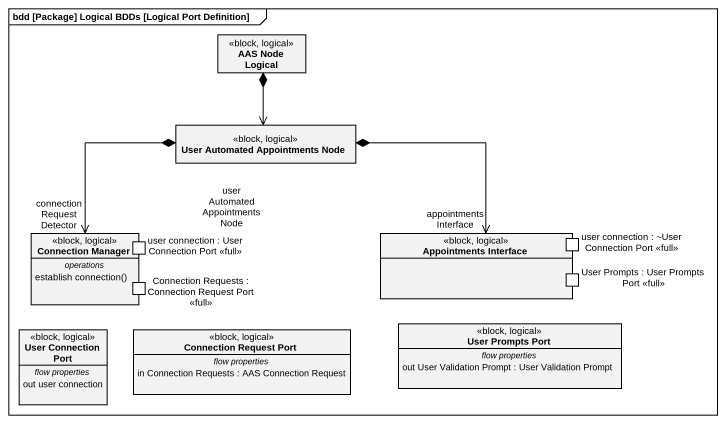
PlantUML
@startuml
mainframe bdd [Package] Logical BDDs [Logical Port Definition]
allowmixing
hide circle
hide empty members
class "AAS Node Logical" as AAS_Node_Logical <<block, logical>>
class "User Automated Appointments Node" as User_Automated_Appointments <<block, logical>>
class "Connection Manager" as Connection_Manager <<block, logical>> {
  -- operations --
  establish connection()
  -- ports --
  user connection : User Connection Port <<full>>
  Connection Requests : Connection Request Port <<full>>
}
rectangle "Appointments Interface" as Appointments_Interface <<block, logical>> {
  port "user connection : ~User Connection Port <<full>>" as user_connection_User_2
  port "User Prompts : User Prompts Port <<full>>" as User_Prompts_User_Prompts
}
class "User Connection Port" as User_Connection_Port <<block, logical>> {
  -- flow properties --
  out user connection
}
class "Connection Request Port" as Connection_Request_Port <<block, logical>> {
  -- flow properties --
  in Connection Requests : AAS Connection Request
}
class "User Prompts Port" as User_Prompts_Port <<block, logical>> {
  -- flow properties --
  out User Validation Prompt : User Validation Prompt
}
AAS_Node_Logical *--> "user Automated Appointments Node" User_Automated_Appointments
User_Automated_Appointments *--> "connection Request Detector" Connection_Manager
User_Automated_Appointments *-right-> "appointments Interface" Appointments_Interface
@enduml
